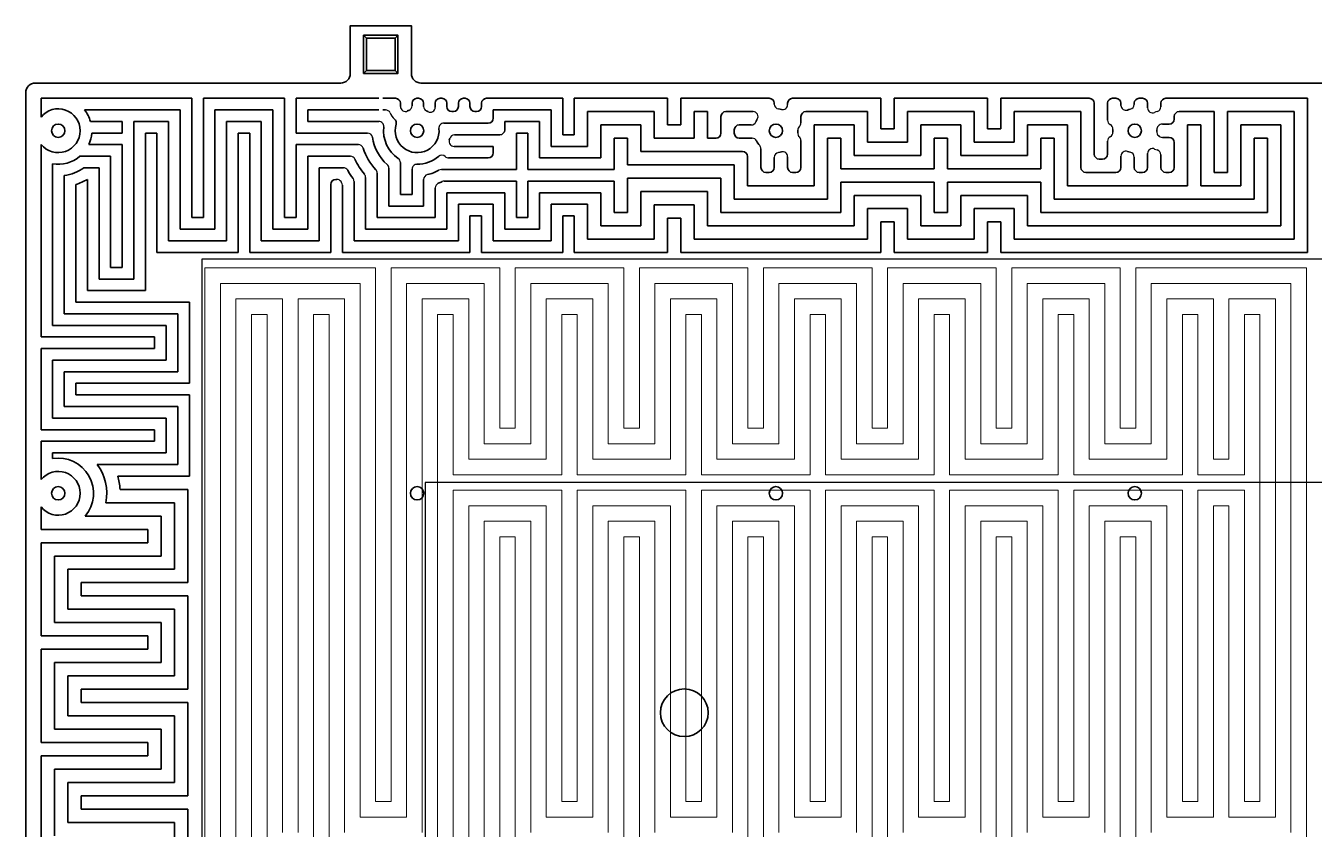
# Model space of a CAD drawing. Header units: millimetres. Extents: x -5937 to 68925, y -3068 to 5300.
# Drawn here: x 56487 to 57162, y 3309 to 3730 of the extents above; entities that cross this region are included whole.
import ezdxf

# ---------------------------------------------------------------- set-up
doc = ezdxf.new("R2010")
doc.units = ezdxf.units.MM
doc.header["$LTSCALE"] = 7
doc.layers.add('参照', color=6, linetype='Continuous', lineweight=9)
doc.layers.add('发热分区', color=20, linetype='Continuous')

msp = doc.modelspace()

# ---------------------------------------------------------------- linework, layer by layer
at = {"color": 7, "linetype": 'Continuous', "lineweight": 35}
for points in [[(56688.809, 3704.893), (56688.809, 3729.893), (56672.809, 3729.893), (56656.809, 3729.893), (56656.809, 3704.893, -0.4142136), (56651.809, 3699.893), (56491.809, 3699.893, 0.4142136), (56486.809, 3694.893), (56486.809, 2894.893, 0.4142136), (56491.809, 2889.893), (57831.809, 2889.893, 0.4142136), (57836.809, 2894.893), (57836.809, 3694.893, 0.4142136), (57831.809, 3699.893), (57671.809, 3699.893, -0.4142136), (57666.809, 3704.893), (57666.809, 3729.893), (57650.809, 3729.893), (57634.809, 3729.893), (57634.809, 3704.893)], [(56688.809, 3704.893, 0.4142136), (56693.809, 3699.893), (57629.809, 3699.893, 0.4142136), (57634.809, 3704.893)]]:
    msp.add_lwpolyline(points, format="xyb", dxfattribs=at)
for points in [[(56663.809, 3704.893), (56665.309, 3706.393), (56680.309, 3706.393), (56681.809, 3704.893), (56663.809, 3704.893), (56663.809, 3724.893), (56681.809, 3724.893), (56680.309, 3723.393), (56665.309, 3723.393), (56665.309, 3706.393)], [(56663.809, 3724.893), (56665.309, 3723.393)], [(56680.309, 3706.393), (56680.309, 3723.393)], [(56681.809, 3724.893), (56681.809, 3704.893)]]:
    msp.add_lwpolyline(points, dxfattribs=at)
for centre, radius in [((56503.809, 3674.893), 3.5), ((56691.809, 3674.893), 3.5), ((56879.809, 3674.893), 3.5), ((57067.809, 3674.893), 3.5), ((56503.809, 3484.893), 3.5), ((56691.809, 3484.893), 3.5), ((56879.809, 3484.893), 3.5), ((57067.809, 3484.893), 3.5), ((56831.809, 3369.893), 12.5)]:
    msp.add_circle(centre, radius, dxfattribs=at)
for centre, radius, start, end in [((56503.809, 3674.893), 11.5, 218.499855, 141.500145), ((56503.809, 3674.893), 17.573, 16.032918, 38.447071), ((56691.809, 3674.893), 11.5, 111.883689, 115.762295), ((56879.809, 3674.893), 11.5, 75.541763, 82.9273), ((57067.809, 3674.893), 11.5, 101.818996, 109.351718), ((56691.809, 3674.893), 11.5, 60.743954, 64.736622), ((56879.809, 3674.893), 11.5, 148.268675, 156.45858), ((56503.809, 3674.893), 17.573, 335.479797, 356.019771), ((56691.809, 3674.893), 17.573, 173.586234, 235.834275), ((56691.809, 3674.893), 11.5, 162.887618, 5.485697), ((56879.809, 3674.893), 11.5, 354.496461, 1.754533), ((57067.809, 3674.893), 11.5, 176.372312, 183.627688), ((57067.809, 3674.893), 11.5, 358.054942, 1.945058), ((56691.809, 3674.893), 29.719, 197.82472, 223.417336), ((56691.809, 3674.893), 23.646, 188.368415, 228.467755), ((56691.809, 3674.893), 17.573, 343.887194, 346.453126), ((56879.809, 3674.893), 11.5, 207.690909, 222.182849), ((56503.809, 3674.893), 17.573, 260.412817, 310.481476), ((56691.809, 3674.893), 35.792, 204.574481, 219.676818), ((56691.809, 3674.893), 17.573, 269.841901, 309.989486), ((56879.809, 3674.893), 11.5, 277.0727, 284.458237), ((57067.809, 3674.893), 11.5, 250.648282, 258.181004), ((56503.809, 3674.893), 23.646, 277.646877, 304.703635), ((56691.809, 3674.893), 41.865, 209.713343, 216.762451), ((56691.809, 3674.893), 23.646, 283.254493, 299.045656), ((56503.809, 3674.893), 29.719, 288.073184, 300.9699), ((56691.809, 3674.893), 47.938, 213.798304, 214.408742), ((56691.809, 3674.893), 29.719, 291.969309, 296.120021), ((56503.809, 3484.893), 18.48, 319.911677, 99.112528), ((56503.809, 3484.893), 25.46, 348.866467, 36.448027), ((56503.809, 3484.893), 11.5, 218.499855, 141.500145), ((56503.809, 3484.893), 32.44, 3.655107, 16.203466)]:
    msp.add_arc(centre, radius, start, end, dxfattribs=at)
at = {"color": 1}
for centre, radius, start, end in [((56675.289, 3683.22), 2.6, 22.818343, 90), ((56685.68, 3687.592), 2.6, 180, 295.762295), ((56686.553, 3687.977), 2.6, 291.883689, 360), ((56697.826, 3687.645), 2.6, 180, 244.736622), ((56698.699, 3687.195), 2.6, 240.743954, 0), ((56881.545, 3688.886), 2.6, 180, 262.9273), ((56883.329, 3688.547), 2.6, 255.541763, 0), ((57063.136, 3688.197), 2.6, 180, 289.351718), ((57064.921, 3688.694), 2.6, 281.818996, 0), ((57077.105, 3686.842), 2.6, 180, 294.392342), ((57078.889, 3687.494), 2.6, 285.732531, 0), ((56671.762, 3677.147), 2.6, 353.586234, 90), ((56685.68, 3687.592), 8.673, 202.818343, 229.324957), ((56705.844, 3676.241), 2.6, 90, 185.485697), ((56866.882, 3680.525), 2.6, 270, 336.45858), ((56867.816, 3682.309), 2.6, 328.268675, 90), ((56890.313, 3679.088), 2.6, 313.640604, 0), ((57056.152, 3680.39), 2.6, 180, 242.324733), ((57082.3, 3675.385), 9.98, 105.732531, 114.392342), ((56665.842, 3671.073), 2.6, 8.368415, 90), ((56711.42, 3670.168), 2.6, 90, 166.453126), ((56893.844, 3673.541), 2.6, 174.496461, 227.241913), ((56893.902, 3675.325), 2.6, 133.640604, 181.754533), ((57053.737, 3675.785), 2.6, 356.372312, 62.324733), ((57053.737, 3674.001), 2.6, 297.675267, 3.627688), ((57082.3, 3675.385), 3, 90, 181.945058), ((57082.3, 3674.401), 3, 178.054942, 270), ((56661.041, 3665), 2.6, 17.82472, 90), ((56711.189, 3669.295), 2.6, 163.887194, 270), ((56867.324, 3668.341), 2.6, 27.690909, 90), ((56869.36, 3665.425), 2.6, 360, 42.182849), ((56890.313, 3669.723), 2.6, 360, 47.241913), ((57056.152, 3669.396), 2.6, 117.675267, 180), ((57077.105, 3662.944), 2.6, 65.607658, 180), ((57082.3, 3674.401), 9.98, 245.607658, 254.267469), ((56656.894, 3658.927), 2.6, 24.574481, 90), ((56680.48, 3658.202), 2.6, 360, 55.834275), ((56704.773, 3659.437), 2.6, 46.692195, 129.989486), ((56708.34, 3663.221), 2.6, 226.692195, 270), ((56881.545, 3660.9), 2.6, 97.0727, 180), ((56883.329, 3661.24), 2.6, 360, 104.458237), ((57063.136, 3661.59), 2.6, 70.648282, 180), ((57064.921, 3661.092), 2.6, 360, 78.181004), ((57078.889, 3662.292), 2.6, 360, 74.267469), ((56653.19, 3652.854), 2.6, 29.713343, 90), ((56662.26, 3650.382), 2.6, 360, 39.676818), ((56668.333, 3652.68), 2.6, 360, 43.417336), ((56674.406, 3655.246), 2.6, 360, 48.467755), ((56691.753, 3654.72), 2.6, 89.841901, 180), ((56697.826, 3649.346), 2.6, 103.254493, 180), ((56704.551, 3651.948), 2.6, 90, 119.045656), ((56649.811, 3646.78), 2.6, 33.798304, 90), ((56650.113, 3646.334), 2.6, 0, 34.408742), ((56656.187, 3648.281), 2.6, 0, 36.762451), ((56703.899, 3644.921), 2.6, 111.969309, 180), ((56706.037, 3645.875), 2.6, 90, 116.120021)]:
    msp.add_arc(centre, radius, start, end, dxfattribs=at)
at = {"color": 1, "lineweight": 35}
msp.add_arc((56678.333, 3679.042), 2.6, 342.887618, 49.324957, dxfattribs=at)
at = {"layer": '参照', "linetype": 'Continuous', "lineweight": 35}
for p, q in [((56494.809, 3682.052), (56494.809, 3691.893)), ((56494.809, 3691.893), (56573.761, 3691.893)), ((56517.571, 3685.82), (56531.248, 3685.82)), ((56517.571, 3685.82), (56567.688, 3685.82)), ((56567.688, 3685.82), (56567.688, 3623.276)), ((56573.761, 3691.893), (56573.761, 3629.349)), ((56579.834, 3629.349), (56579.834, 3691.893)), ((56579.834, 3691.893), (56622.347, 3691.893)), ((56585.908, 3623.276), (56585.908, 3685.82)), ((56585.908, 3685.82), (56616.274, 3685.82)), ((56616.274, 3685.82), (56616.274, 3623.276)), ((56622.347, 3691.893), (56622.347, 3629.349)), ((56628.42, 3673.673), (56628.42, 3691.893)), ((56628.42, 3691.893), (56671.809, 3691.893)), ((56634.494, 3679.747), (56634.494, 3685.82)), ((56634.494, 3685.82), (56671.809, 3685.82)), ((56673.809, 3691.893), (56680.48, 3691.893)), ((56675.289, 3685.82), (56673.809, 3685.82)), ((56683.08, 3687.592), (56683.08, 3689.293)), ((56689.153, 3687.977), (56689.153, 3689.293)), ((56691.753, 3691.893), (56692.626, 3691.893)), ((56695.226, 3687.645), (56695.226, 3689.293)), ((56701.299, 3687.195), (56701.299, 3689.293)), ((56703.899, 3691.893), (56704.773, 3691.893)), ((56707.373, 3687.514), (56707.373, 3689.293)), ((56713.446, 3687.514), (56713.446, 3689.293)), ((56716.046, 3691.893), (56716.919, 3691.893)), ((56719.519, 3689.293), (56719.519, 3687.514)), ((56725.593, 3687.514), (56725.593, 3689.293)), ((56728.193, 3691.893), (56768.105, 3691.893)), ((56762.032, 3685.82), (56731.666, 3685.82)), ((56731.666, 3685.82), (56731.666, 3681.441)), ((56762.032, 3666.695), (56762.032, 3685.82)), ((56768.105, 3691.893), (56768.105, 3672.768)), ((56774.18, 3672.768), (56774.18, 3691.893)), ((56774.18, 3691.893), (56823.07, 3691.893)), ((56823.07, 3691.893), (56823.07, 3677.925)), ((56830.055, 3677.925), (56830.055, 3691.893)), ((56830.055, 3691.893), (56876.345, 3691.893)), ((56878.945, 3689.293), (56878.945, 3688.886)), ((56885.929, 3688.547), (56885.929, 3689.293)), ((56888.529, 3691.893), (56934.819, 3691.893)), ((56934.819, 3691.893), (56934.819, 3675.956)), ((56941.803, 3675.956), (56941.803, 3691.893)), ((56941.803, 3691.893), (56990.693, 3691.893)), ((56990.693, 3691.893), (56990.693, 3675.956)), ((56997.678, 3675.956), (56997.678, 3691.893)), ((56997.678, 3691.893), (57043.968, 3691.893)), ((57046.568, 3689.293), (57046.568, 3662.62)), ((57053.552, 3680.39), (57053.552, 3689.293)), ((57056.152, 3691.893), (57057.936, 3691.893)), ((57060.536, 3689.293), (57060.536, 3688.197)), ((57067.521, 3689.293), (57067.521, 3688.694)), ((57070.121, 3691.893), (57071.905, 3691.893)), ((57074.505, 3689.293), (57074.505, 3686.842)), ((57081.489, 3687.494), (57081.489, 3689.293)), ((57084.089, 3691.893), (57158.316, 3691.893)), ((57158.316, 3691.893), (57158.316, 3611.13)), ((56520.698, 3679.747), (56537.321, 3679.747)), ((56537.321, 3673.673), (56537.321, 3679.747)), ((56543.395, 3597.191), (56543.395, 3679.747)), ((56543.395, 3679.747), (56561.614, 3679.747)), ((56561.614, 3679.747), (56561.614, 3617.203)), ((56591.981, 3617.203), (56591.981, 3679.747)), ((56591.981, 3679.747), (56610.201, 3679.747)), ((56610.201, 3679.747), (56610.201, 3617.203)), ((56671.762, 3679.747), (56634.494, 3679.747)), ((56705.844, 3678.841), (56729.066, 3678.841)), ((56709.973, 3684.914), (56710.846, 3684.914)), ((56722.119, 3684.914), (56722.993, 3684.914)), ((56755.959, 3679.747), (56737.739, 3679.747)), ((56737.739, 3679.747), (56737.739, 3675.368)), ((56755.959, 3660.621), (56755.959, 3679.747)), ((56816.086, 3684.909), (56781.165, 3684.909)), ((56781.165, 3684.909), (56781.165, 3666.695)), ((56816.086, 3670.941), (56816.086, 3684.909)), ((56844.023, 3684.909), (56837.039, 3684.909)), ((56837.039, 3684.909), (56837.039, 3670.941)), ((56844.023, 3684.909), (56844.023, 3670.941)), ((56851.008, 3682.309), (56851.008, 3673.541)), ((56867.816, 3684.909), (56853.608, 3684.909)), ((56892.913, 3682.309), (56892.913, 3679.088)), ((56927.835, 3684.909), (56895.513, 3684.909)), ((56927.835, 3668.972), (56927.835, 3684.909)), ((56983.709, 3684.909), (56948.788, 3684.909)), ((56948.788, 3684.909), (56948.788, 3668.972)), ((56983.709, 3668.972), (56983.709, 3684.909)), ((57039.583, 3684.909), (57004.662, 3684.909)), ((57004.662, 3684.909), (57004.662, 3668.972)), ((57039.583, 3655.635), (57039.583, 3684.909)), ((57088.474, 3680.985), (57088.474, 3682.309)), ((57109.426, 3684.909), (57091.074, 3684.909)), ((57109.426, 3653.035), (57109.426, 3684.909)), ((57151.332, 3684.909), (57116.411, 3684.909)), ((57116.411, 3684.909), (57116.411, 3653.035)), ((57151.332, 3618.114), (57151.332, 3684.909)), ((56537.321, 3673.673), (56521.339, 3673.673)), ((56555.541, 3673.673), (56549.468, 3673.673)), ((56549.468, 3673.673), (56549.468, 3591.118)), ((56555.541, 3611.13), (56555.541, 3673.673)), ((56604.127, 3673.673), (56598.054, 3673.673)), ((56598.054, 3673.673), (56598.054, 3611.13)), ((56604.127, 3611.13), (56604.127, 3673.673)), ((56665.842, 3673.673), (56628.42, 3673.673)), ((56711.42, 3672.768), (56735.139, 3672.768)), ((56749.886, 3673.673), (56743.812, 3673.673)), ((56743.812, 3673.673), (56743.812, 3654.548)), ((56749.886, 3654.548), (56749.886, 3673.673)), ((56768.105, 3672.768), (56774.18, 3672.768)), ((56809.102, 3677.925), (56788.149, 3677.925)), ((56788.149, 3677.925), (56788.149, 3660.621)), ((56809.102, 3663.957), (56809.102, 3677.925)), ((56823.07, 3677.925), (56830.055, 3677.925)), ((56857.992, 3675.325), (56857.992, 3673.541)), ((56866.882, 3677.925), (56860.592, 3677.925)), ((56920.85, 3677.925), (56899.898, 3677.925)), ((56899.898, 3677.925), (56899.898, 3646.051)), ((56920.85, 3661.988), (56920.85, 3677.925)), ((56934.819, 3675.956), (56941.803, 3675.956)), ((56976.725, 3677.925), (56955.772, 3677.925)), ((56955.772, 3677.925), (56955.772, 3661.988)), ((56976.725, 3661.988), (56976.725, 3677.925)), ((56990.693, 3675.956), (56997.678, 3675.956)), ((57032.599, 3677.925), (57011.646, 3677.925)), ((57011.646, 3677.925), (57011.646, 3661.988)), ((57032.599, 3646.051), (57032.599, 3677.925)), ((57085.874, 3678.385), (57082.3, 3678.385)), ((57095.458, 3646.051), (57095.458, 3677.925)), ((57102.442, 3677.925), (57095.458, 3677.925)), ((57102.442, 3677.925), (57102.442, 3646.051)), ((57144.348, 3677.925), (57123.395, 3677.925)), ((57123.395, 3677.925), (57123.395, 3646.051)), ((57144.348, 3625.098), (57144.348, 3677.925)), ((56494.809, 3566.825), (56494.809, 3667.734)), ((56537.321, 3667.6), (56519.797, 3667.6)), ((56537.321, 3603.264), (56537.321, 3667.6)), ((56628.42, 3629.349), (56628.42, 3667.6)), ((56628.42, 3667.6), (56661.041, 3667.6)), ((56731.666, 3666.695), (56711.189, 3666.695)), ((56731.666, 3666.695), (56731.666, 3663.221)), ((56781.165, 3666.695), (56762.032, 3666.695)), ((56802.118, 3670.94), (56795.133, 3670.94)), ((56795.133, 3670.94), (56795.133, 3654.548)), ((56802.118, 3656.972), (56802.118, 3670.94)), ((56837.039, 3670.941), (56816.086, 3670.941)), ((56848.408, 3670.941), (56844.023, 3670.941)), ((56867.324, 3670.941), (56860.592, 3670.941)), ((56871.96, 3655.635), (56871.96, 3665.425)), ((56892.913, 3669.723), (56892.913, 3655.635)), ((56913.866, 3670.94), (56906.882, 3670.94)), ((56906.882, 3670.94), (56906.882, 3639.067)), ((56913.866, 3655.004), (56913.866, 3670.94)), ((56948.788, 3668.972), (56927.835, 3668.972)), ((56969.741, 3670.94), (56962.756, 3670.94)), ((56962.756, 3670.94), (56962.756, 3655.004)), ((56969.741, 3655.004), (56969.741, 3670.94)), ((57004.662, 3668.972), (56983.709, 3668.972)), ((57025.615, 3670.94), (57018.631, 3670.94)), ((57018.631, 3670.94), (57018.631, 3655.004)), ((57025.615, 3639.067), (57025.615, 3670.94)), ((57053.552, 3662.62), (57053.552, 3669.396)), ((57085.874, 3671.401), (57082.3, 3671.401)), ((57088.474, 3655.635), (57088.474, 3668.801)), ((57137.364, 3670.94), (57130.379, 3670.94)), ((57130.379, 3670.94), (57130.379, 3639.067)), ((57137.364, 3632.082), (57137.364, 3670.94)), ((56531.248, 3661.527), (56515.217, 3661.527)), ((56531.248, 3661.527), (56531.248, 3603.264)), ((56634.494, 3623.276), (56634.494, 3661.527)), ((56634.494, 3661.527), (56656.894, 3661.527)), ((56729.066, 3660.621), (56708.34, 3660.621)), ((56788.149, 3660.621), (56755.959, 3660.621)), ((56862.376, 3663.957), (56809.102, 3663.957)), ((56864.976, 3646.051), (56864.976, 3661.357)), ((56878.945, 3660.9), (56878.945, 3655.635)), ((56885.929, 3655.635), (56885.929, 3661.24)), ((56955.772, 3661.988), (56920.85, 3661.988)), ((57011.646, 3661.988), (56976.725, 3661.988)), ((57049.168, 3660.02), (57050.952, 3660.02)), ((57060.536, 3661.59), (57060.536, 3655.635)), ((57067.521, 3661.092), (57067.521, 3655.635)), ((57074.505, 3662.944), (57074.505, 3655.635)), ((57081.489, 3655.635), (57081.489, 3662.292)), ((56500.882, 3572.898), (56500.882, 3657.566)), ((56525.175, 3655.454), (56517.271, 3655.454)), ((56525.175, 3655.454), (56525.175, 3597.191)), ((56640.567, 3617.203), (56640.567, 3655.454)), ((56640.567, 3655.454), (56653.19, 3655.454)), ((56670.933, 3652.68), (56670.933, 3629.349)), ((56677.006, 3635.423), (56677.006, 3655.246)), ((56683.08, 3641.496), (56683.08, 3658.202)), ((56689.153, 3654.72), (56689.153, 3641.496)), ((56743.812, 3654.548), (56704.551, 3654.548)), ((56795.133, 3654.548), (56749.886, 3654.548)), ((56857.992, 3656.972), (56802.118, 3656.972)), ((56857.992, 3639.067), (56857.992, 3656.972)), ((56876.345, 3653.035), (56874.56, 3653.035)), ((56890.313, 3653.035), (56888.529, 3653.035)), ((56962.756, 3655.004), (56913.866, 3655.004)), ((57018.631, 3655.004), (56969.741, 3655.004)), ((57057.936, 3653.035), (57042.183, 3653.035)), ((57071.905, 3653.035), (57070.121, 3653.035)), ((57085.874, 3653.035), (57084.089, 3653.035)), ((57116.411, 3653.035), (57109.426, 3653.035)), ((56506.955, 3578.971), (56506.955, 3651.457)), ((56513.028, 3646.64), (56513.028, 3585.044)), ((56519.102, 3591.118), (56519.102, 3649.411)), ((56646.64, 3646.78), (56646.64, 3611.13)), ((56649.811, 3649.38), (56649.24, 3649.38)), ((56652.713, 3611.13), (56652.713, 3646.334)), ((56658.787, 3648.281), (56658.787, 3617.203)), ((56664.86, 3650.382), (56664.86, 3623.276)), ((56695.226, 3649.346), (56695.226, 3635.423)), ((56706.037, 3648.475), (56743.812, 3648.475)), ((56743.812, 3648.475), (56743.812, 3629.349)), ((56749.886, 3629.349), (56749.886, 3648.475)), ((56749.886, 3648.475), (56795.133, 3648.475)), ((56795.133, 3648.475), (56795.133, 3632.082)), ((56802.118, 3632.082), (56802.118, 3649.988)), ((56802.118, 3649.988), (56851.008, 3649.988)), ((56851.008, 3649.988), (56851.008, 3632.082)), ((56899.898, 3646.051), (56864.976, 3646.051)), ((56913.866, 3632.082), (56913.866, 3648.019)), ((56913.866, 3648.019), (56962.756, 3648.019)), ((56962.756, 3648.019), (56962.756, 3632.082)), ((56969.741, 3632.082), (56969.741, 3648.019)), ((56969.741, 3648.019), (57018.631, 3648.019)), ((57018.631, 3648.019), (57018.631, 3632.082)), ((57095.458, 3646.051), (57032.599, 3646.051)), ((57123.395, 3646.051), (57102.442, 3646.051)), ((56689.153, 3641.496), (56683.08, 3641.496)), ((56701.299, 3629.349), (56701.299, 3644.921)), ((56707.373, 3623.276), (56707.373, 3642.401)), ((56707.373, 3642.401), (56737.739, 3642.401)), ((56737.739, 3642.401), (56737.739, 3623.276)), ((56755.959, 3623.276), (56755.959, 3642.401)), ((56755.959, 3642.401), (56788.149, 3642.401)), ((56788.149, 3642.401), (56788.149, 3625.098)), ((56809.102, 3625.098), (56809.102, 3643.004)), ((56809.102, 3643.004), (56844.023, 3643.004)), ((56844.023, 3643.004), (56844.023, 3625.098)), ((56906.882, 3639.067), (56857.992, 3639.067)), ((56920.85, 3625.098), (56920.85, 3641.035)), ((56920.85, 3641.035), (56955.772, 3641.035)), ((56955.772, 3641.035), (56955.772, 3625.098)), ((56976.725, 3625.098), (56976.725, 3641.035)), ((56976.725, 3641.035), (57011.646, 3641.035)), ((57011.646, 3641.035), (57011.646, 3625.098)), ((57130.379, 3639.067), (57025.615, 3639.067)), ((56695.226, 3635.423), (56677.006, 3635.423)), ((56713.446, 3617.203), (56713.446, 3636.328)), ((56713.446, 3636.328), (56731.666, 3636.328)), ((56731.666, 3636.328), (56731.666, 3617.203)), ((56762.032, 3617.203), (56762.032, 3636.328)), ((56762.032, 3636.328), (56781.165, 3636.328)), ((56781.165, 3636.328), (56781.165, 3618.114)), ((56795.133, 3632.082), (56802.118, 3632.082)), ((56816.086, 3618.114), (56816.086, 3636.019)), ((56816.086, 3636.019), (56837.039, 3636.019)), ((56837.039, 3636.019), (56837.039, 3618.114)), ((56851.008, 3632.082), (56913.866, 3632.082)), ((56927.835, 3618.114), (56927.835, 3634.051)), ((56927.835, 3634.051), (56948.788, 3634.051)), ((56948.788, 3634.051), (56948.788, 3618.114)), ((56962.756, 3632.082), (56969.741, 3632.082)), ((56983.709, 3618.114), (56983.709, 3634.051)), ((56983.709, 3634.051), (57004.662, 3634.051)), ((57004.662, 3634.051), (57004.662, 3618.114)), ((57018.631, 3632.082), (57137.364, 3632.082)), ((56573.761, 3629.349), (56579.834, 3629.349)), ((56622.347, 3629.349), (56628.42, 3629.349)), ((56670.933, 3629.349), (56701.299, 3629.349)), ((56725.593, 3630.255), (56719.519, 3630.255)), ((56719.519, 3630.255), (56719.519, 3611.13)), ((56725.593, 3611.13), (56725.593, 3630.255)), ((56743.812, 3629.349), (56749.886, 3629.349)), ((56774.18, 3630.255), (56768.105, 3630.255)), ((56768.105, 3630.255), (56768.105, 3611.13)), ((56774.18, 3611.13), (56774.18, 3630.255)), ((56788.149, 3625.098), (56809.102, 3625.098)), ((56830.055, 3629.035), (56823.07, 3629.035)), ((56823.07, 3629.035), (56823.07, 3611.13)), ((56830.055, 3611.13), (56830.055, 3629.035)), ((56844.023, 3625.098), (56920.85, 3625.098)), ((56941.803, 3627.066), (56934.819, 3627.066)), ((56934.819, 3627.066), (56934.819, 3611.13)), ((56941.803, 3611.13), (56941.803, 3627.066)), ((56955.772, 3625.098), (56976.725, 3625.098)), ((56997.678, 3627.066), (56990.693, 3627.066)), ((56990.693, 3627.066), (56990.693, 3611.13)), ((56997.678, 3611.13), (56997.678, 3627.066)), ((57011.646, 3625.098), (57144.348, 3625.098)), ((56567.688, 3623.276), (56585.908, 3623.276)), ((56616.274, 3623.276), (56634.494, 3623.276)), ((56664.86, 3623.276), (56707.373, 3623.276)), ((56737.739, 3623.276), (56755.959, 3623.276)), ((56781.165, 3618.114), (56816.086, 3618.114)), ((56837.039, 3618.114), (56927.835, 3618.114)), ((56948.788, 3618.114), (56983.709, 3618.114)), ((57004.662, 3618.114), (57151.332, 3618.114)), ((56561.614, 3617.203), (56591.981, 3617.203)), ((56610.201, 3617.203), (56640.567, 3617.203)), ((56658.787, 3617.203), (56713.446, 3617.203)), ((56731.666, 3617.203), (56762.032, 3617.203)), ((56598.054, 3611.13), (56555.541, 3611.13)), ((56646.64, 3611.13), (56604.127, 3611.13)), ((56719.519, 3611.13), (56652.713, 3611.13)), ((56768.105, 3611.13), (56725.593, 3611.13)), ((56823.07, 3611.13), (56774.18, 3611.13)), ((56934.819, 3611.13), (56830.055, 3611.13)), ((56990.693, 3611.13), (56941.803, 3611.13)), ((57158.316, 3611.13), (56997.678, 3611.13)), ((56531.248, 3603.264), (56537.321, 3603.264)), ((56549.468, 3591.118), (56519.102, 3591.118)), ((56525.175, 3597.191), (56543.395, 3597.191)), ((56513.028, 3585.044), (56572.547, 3585.044)), ((56572.547, 3585.044), (56572.547, 3542.532)), ((56566.474, 3578.971), (56506.955, 3578.971)), ((56566.474, 3548.605), (56566.474, 3578.971)), ((56560.4, 3572.898), (56500.882, 3572.898)), ((56560.4, 3554.678), (56560.4, 3572.898)), ((56554.327, 3566.825), (56494.809, 3566.825)), ((56554.327, 3560.751), (56554.327, 3566.825)), ((56494.809, 3560.751), (56554.327, 3560.751)), ((56494.809, 3518.239), (56494.809, 3560.751)), ((56500.882, 3524.312), (56500.882, 3554.678)), ((56500.882, 3554.678), (56560.4, 3554.678)), ((56506.955, 3530.385), (56506.955, 3548.605)), ((56506.955, 3548.605), (56566.474, 3548.605)), ((56572.547, 3542.532), (56513.028, 3542.532)), ((56513.028, 3542.532), (56513.028, 3536.458)), ((56566.474, 3530.385), (56506.955, 3530.385)), ((56513.028, 3536.458), (56572.547, 3536.458)), ((56566.474, 3500.019), (56566.474, 3530.385)), ((56572.547, 3536.458), (56572.547, 3493.945)), ((56560.4, 3524.312), (56500.882, 3524.312)), ((56560.4, 3506.092), (56560.4, 3524.312)), ((56554.327, 3518.239), (56494.809, 3518.239)), ((56554.327, 3512.165), (56554.327, 3518.239)), ((56494.809, 3512.165), (56554.327, 3512.165)), ((56494.809, 3492.052), (56494.809, 3512.165)), ((56500.882, 3503.14), (56500.882, 3506.092)), ((56500.882, 3506.092), (56560.4, 3506.092)), ((56524.289, 3500.019), (56566.474, 3500.019)), ((56572.547, 3493.945), (56534.96, 3493.945)), ((56536.183, 3486.961), (56571.636, 3486.961)), ((56571.636, 3486.961), (56571.636, 3438.071)), ((56494.809, 3466.008), (56494.809, 3477.734)), ((56564.652, 3479.977), (56528.789, 3479.977)), ((56564.652, 3445.055), (56564.652, 3479.977)), ((56557.667, 3472.993), (56517.947, 3472.993)), ((56557.667, 3452.04), (56557.667, 3472.993)), ((56550.683, 3466.008), (56494.809, 3466.008)), ((56550.683, 3459.024), (56550.683, 3466.008)), ((56494.809, 3410.134), (56494.809, 3459.024)), ((56494.809, 3459.024), (56550.683, 3459.024)), ((56501.793, 3417.118), (56501.793, 3452.04)), ((56501.793, 3452.04), (56557.667, 3452.04)), ((56508.777, 3424.103), (56508.777, 3445.055)), ((56508.777, 3445.055), (56564.652, 3445.055)), ((56571.636, 3438.071), (56515.761, 3438.071)), ((56515.761, 3438.071), (56515.761, 3431.087)), ((56515.761, 3431.087), (56571.636, 3431.087)), ((56571.636, 3431.087), (56571.636, 3382.197)), ((56564.652, 3424.103), (56508.777, 3424.103)), ((56564.652, 3389.181), (56564.652, 3424.103)), ((56557.667, 3417.118), (56501.793, 3417.118)), ((56557.667, 3396.165), (56557.667, 3417.118)), ((56550.683, 3410.134), (56494.809, 3410.134)), ((56550.683, 3403.15), (56550.683, 3410.134)), ((56494.809, 3354.26), (56494.809, 3403.15)), ((56494.809, 3403.15), (56550.683, 3403.15)), ((56501.793, 3361.244), (56501.793, 3396.165)), ((56501.793, 3396.165), (56557.667, 3396.165)), ((56508.777, 3368.228), (56508.777, 3389.181)), ((56508.777, 3389.181), (56564.652, 3389.181)), ((56571.636, 3382.197), (56515.761, 3382.197)), ((56515.761, 3382.197), (56515.761, 3375.212)), ((56515.761, 3375.212), (56571.636, 3375.212)), ((56571.636, 3375.212), (56571.636, 3326.322)), ((56564.652, 3368.228), (56508.777, 3368.228)), ((56564.652, 3333.307), (56564.652, 3368.228)), ((56557.667, 3361.244), (56501.793, 3361.244)), ((56557.667, 3340.291), (56557.667, 3361.244)), ((56550.683, 3354.26), (56494.809, 3354.26)), ((56550.683, 3347.275), (56550.683, 3354.26)), ((56494.809, 3298.385), (56494.809, 3347.275)), ((56494.809, 3347.275), (56550.683, 3347.275)), ((56501.793, 3305.37), (56501.793, 3340.291)), ((56501.793, 3340.291), (56557.667, 3340.291)), ((56508.777, 3312.354), (56508.777, 3333.307)), ((56508.777, 3333.307), (56564.652, 3333.307)), ((56571.636, 3326.322), (56515.761, 3326.322)), ((56515.761, 3326.322), (56515.761, 3319.338)), ((56515.761, 3319.338), (56571.636, 3319.338)), ((56571.636, 3319.338), (56571.636, 3270.448)), ((56564.652, 3312.354), (56508.777, 3312.354)), ((56564.652, 3277.432), (56564.652, 3312.354))]:
    msp.add_line(p, q, dxfattribs=at)
msp.add_lwpolyline([(56774.18, 3675.956), (56774.18, 3691.893)], dxfattribs=at)
at = {"layer": '参照', "color": 6}
for points in [[(57157.743, 3298.957), (57157.743, 3490.574), (57157.743, 3603.002), (57068.338, 3603.002), (57068.338, 3519.021), (57060.21, 3519.021), (57060.21, 3603.002), (57003.316, 3603.002), (57003.316, 3519.021), (56995.189, 3519.021), (56995.189, 3603.002), (56938.294, 3603.002), (56938.294, 3519.021), (56930.167, 3519.021), (56930.167, 3603.002), (56873.273, 3603.002), (56873.273, 3519.021), (56865.145, 3519.021), (56865.145, 3603.002), (56808.251, 3603.002), (56808.251, 3519.021), (56800.123, 3519.021), (56800.123, 3603.002), (56743.229, 3603.002), (56743.229, 3519.021), (56735.101, 3519.021), (56735.101, 3603.002), (56678.207, 3603.002), (56678.207, 3323.34), (56670.08, 3323.34), (56670.08, 3603.002), (56580.675, 3603.002), (56580.675, 2986.784)], [(57149.615, 3307.085), (57149.615, 3490.574), (57149.615, 3594.874), (57076.466, 3594.874), (57076.466, 3510.894), (57052.083, 3510.894), (57052.083, 3594.874), (57011.444, 3594.874), (57011.444, 3510.894), (56987.061, 3510.894), (56987.061, 3594.874), (56946.422, 3594.874), (56946.422, 3510.894), (56922.039, 3510.894), (56922.039, 3594.874), (56881.4, 3594.874), (56881.4, 3510.894), (56857.017, 3510.894), (56857.017, 3594.874), (56816.379, 3594.874), (56816.379, 3510.894), (56791.995, 3510.894), (56791.995, 3594.874), (56751.357, 3594.874), (56751.357, 3510.894), (56726.974, 3510.894), (56726.974, 3594.874), (56686.335, 3594.874), (56686.335, 3315.212), (56661.952, 3315.212), (56661.952, 3594.874), (56588.802, 3594.874), (56588.802, 2994.912)], [(56596.93, 3003.04), (56596.93, 3586.746), (56621.313, 3586.746), (56621.313, 3307.085)], [(56629.441, 3307.085), (56629.441, 3586.746), (56653.824, 3586.746), (56653.824, 3307.085)], [(56694.463, 3307.085), (56694.463, 3586.746), (56718.846, 3586.746), (56718.846, 3502.766), (56759.485, 3502.766), (56759.485, 3586.746), (56783.868, 3586.746), (56783.868, 3502.766), (56824.506, 3502.766), (56824.506, 3586.746), (56848.889, 3586.746), (56848.889, 3502.766), (56889.528, 3502.766), (56889.528, 3586.746), (56913.911, 3586.746), (56913.911, 3502.766), (56954.55, 3502.766), (56954.55, 3586.746), (56978.933, 3586.746), (56978.933, 3502.766), (57019.572, 3502.766), (57019.572, 3586.746), (57043.955, 3586.746), (57043.955, 3502.766), (57084.593, 3502.766), (57084.593, 3586.746), (57108.977, 3586.746), (57108.977, 3502.766), (57117.104, 3502.766), (57117.104, 3586.746), (57141.488, 3586.746), (57141.488, 3490.574), (57141.488, 3315.212), (57117.104, 3315.212), (57117.104, 3478.383), (57108.977, 3478.383), (57108.977, 3315.212), (57084.593, 3315.212), (57084.593, 3478.383), (57043.955, 3478.383), (57043.955, 3315.212), (57019.572, 3315.212), (57019.572, 3478.383), (56978.933, 3478.383), (56978.933, 3315.212), (56954.55, 3315.212), (56954.55, 3478.383), (56913.911, 3478.383), (56913.911, 3315.212), (56889.528, 3315.212), (56889.528, 3478.383), (56848.889, 3478.383), (56848.889, 3315.212), (56824.506, 3315.212), (56824.506, 3478.383), (56783.868, 3478.383), (56783.868, 3315.212), (56759.485, 3315.212), (56759.485, 3478.383), (56718.846, 3478.383), (56718.846, 3111.404)], [(56605.058, 3011.168), (56605.058, 3578.619), (56613.185, 3578.619), (56613.185, 3298.957)], [(56637.569, 3298.957), (56637.569, 3578.619), (56645.696, 3578.619), (56645.696, 3298.957)], [(56702.59, 3298.957), (56702.59, 3578.619), (56710.718, 3578.619), (56710.718, 3494.638), (56767.612, 3494.638), (56767.612, 3578.619), (56775.74, 3578.619), (56775.74, 3494.638), (56832.634, 3494.638), (56832.634, 3578.619), (56840.762, 3578.619), (56840.762, 3494.638), (56897.656, 3494.638), (56897.656, 3578.619), (56905.784, 3578.619), (56905.784, 3494.638), (56962.678, 3494.638), (56962.678, 3578.619), (56970.805, 3578.619), (56970.805, 3494.638), (57027.699, 3494.638), (57027.699, 3578.619), (57035.827, 3578.619), (57035.827, 3494.638), (57092.721, 3494.638), (57092.721, 3578.619), (57100.849, 3578.619), (57100.849, 3494.638), (57125.232, 3494.638), (57125.232, 3578.619), (57133.36, 3578.619), (57133.36, 3490.574), (57133.36, 3323.34), (57125.232, 3323.34), (57125.232, 3486.51), (57100.849, 3486.51), (57100.849, 3323.34), (57092.721, 3323.34), (57092.721, 3486.51), (57035.827, 3486.51), (57035.827, 3323.34), (57027.699, 3323.34), (57027.699, 3486.51), (56970.805, 3486.51), (56970.805, 3323.34), (56962.678, 3323.34), (56962.678, 3486.51), (56905.784, 3486.51), (56905.784, 3323.34), (56897.656, 3323.34), (56897.656, 3486.51), (56840.762, 3486.51), (56840.762, 3323.34), (56832.634, 3323.34), (56832.634, 3486.51), (56775.74, 3486.51), (56775.74, 3323.34), (56767.612, 3323.34), (56767.612, 3486.51), (56710.718, 3486.51), (56710.718, 3103.276)], [(56726.974, 3119.531), (56726.974, 3470.255), (56751.357, 3470.255), (56751.357, 3307.085)], [(56791.995, 3307.085), (56791.995, 3470.255), (56816.379, 3470.255), (56816.379, 3307.085)], [(56857.017, 3307.085), (56857.017, 3470.255), (56881.4, 3470.255), (56881.4, 3307.085)], [(56922.039, 3307.085), (56922.039, 3470.255), (56946.422, 3470.255), (56946.422, 3307.085)], [(56987.061, 3307.085), (56987.061, 3470.255), (57011.444, 3470.255), (57011.444, 3307.085)], [(57052.083, 3307.085), (57052.083, 3470.255), (57076.466, 3470.255), (57076.466, 3307.085)], [(56735.101, 3127.659), (56735.101, 3462.127), (56743.229, 3462.127), (56743.229, 3298.957)], [(56800.123, 3298.957), (56800.123, 3462.127), (56808.251, 3462.127), (56808.251, 3298.957)], [(56865.145, 3298.957), (56865.145, 3462.127), (56873.273, 3462.127), (56873.273, 3298.957)], [(56930.167, 3298.957), (56930.167, 3462.127), (56938.294, 3462.127), (56938.294, 3298.957)], [(56995.189, 3298.957), (56995.189, 3462.127), (57003.316, 3462.127), (57003.316, 3298.957)], [(57060.21, 3298.957), (57060.21, 3462.127), (57068.338, 3462.127), (57068.338, 3298.957)]]:
    msp.add_lwpolyline(points, dxfattribs=at)
at = {"layer": '参照', "linetype": 'Continuous', "lineweight": 35}
for centre, start, end in [((56680.48, 3689.293), 360, 90), ((56691.753, 3689.293), 90, 180), ((56692.626, 3689.293), 360, 90), ((56703.899, 3689.293), 90, 180), ((56704.773, 3689.293), 360, 90), ((56709.973, 3687.514), 180, 270), ((56710.846, 3687.514), 270, 0), ((56716.046, 3689.293), 90, 180), ((56716.919, 3689.293), 360, 90), ((56722.119, 3687.514), 180, 270), ((56722.993, 3687.514), 270, 0), ((56728.193, 3689.293), 90, 180), ((56876.345, 3689.293), 360, 90), ((56888.529, 3689.293), 90, 180), ((57043.968, 3689.293), 360, 90), ((57056.152, 3689.293), 90, 180), ((57057.936, 3689.293), 360, 90), ((57070.121, 3689.293), 90, 180), ((57071.905, 3689.293), 360, 90), ((57084.089, 3689.293), 90, 180), ((56729.066, 3681.441), 270, 0), ((56853.608, 3682.309), 90, 180), ((56895.513, 3682.309), 90, 180), ((57085.874, 3680.985), 270, 0), ((57091.074, 3682.309), 90, 180), ((56735.139, 3675.368), 270, 0), ((56848.408, 3673.541), 270, 0), ((56860.592, 3675.325), 90, 180), ((56860.592, 3673.541), 180, 270), ((57085.874, 3668.801), 360, 90), ((56729.066, 3663.221), 270, 0), ((56862.376, 3661.357), 360, 90), ((57049.168, 3662.62), 180, 270), ((57050.952, 3662.62), 270, 0), ((56874.56, 3655.635), 180, 270), ((56876.345, 3655.635), 270, 0), ((56888.529, 3655.635), 180, 270), ((56890.313, 3655.635), 270, 0), ((57042.183, 3655.635), 180, 270), ((57057.936, 3655.635), 270, 0), ((57070.121, 3655.635), 180, 270), ((57071.905, 3655.635), 270, 0), ((57084.089, 3655.635), 180, 270), ((57085.874, 3655.635), 270, 0), ((56649.24, 3646.78), 90, 180)]:
    msp.add_arc(centre, 2.6, start, end, dxfattribs=at)
at = {"layer": '发热分区'}
for points in [[(57744.553, 3607.637), (56579.064, 3607.637), (56579.064, 2982.149), (57744.553, 2982.149)], [(57627.49, 3099.212), (57627.49, 3490.574), (56696.127, 3490.574), (56696.127, 3099.212)]]:
    msp.add_lwpolyline(points, close=True, dxfattribs=at)

doc.saveas('drawing.dxf')
